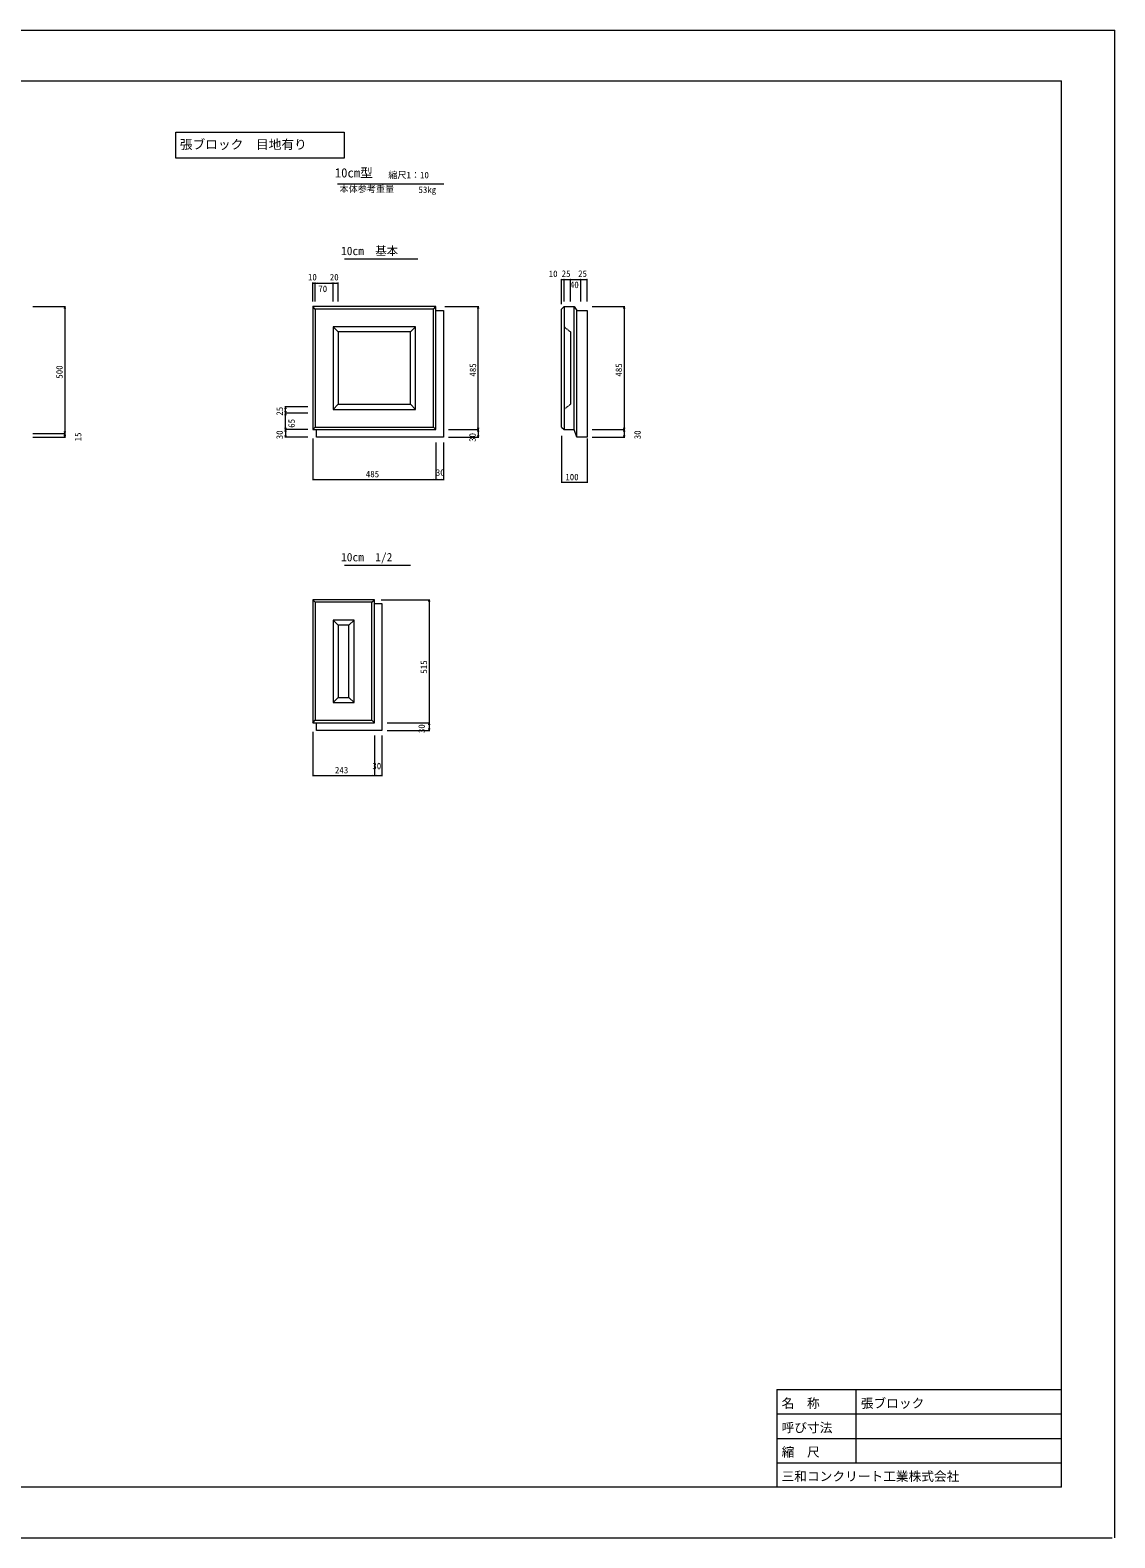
# Model space of a CAD drawing. Units: millimetres on the paper. Extents: x -3 to 838, y 0 to 594.
# Drawn here: x 411 to 838, y 0 to 594 of the extents above; entities that cross this region are included whole.
import ezdxf
from ezdxf.enums import TextEntityAlignment as Align

# ---------------------------------------------------------------- set-up
doc = ezdxf.new("R2010")
doc.units = ezdxf.units.MM
doc.linetypes.add('USER1', pattern=[0.375, 0.25, -0.125])
for name, color, linetype, lineweight in [('0_2', 7, 'Continuous', 18), ('D-STR-DIM（寸法）', 7, 'Continuous', 18), ('D-STR-TXT（文字）', 7, 'Continuous', 18), ('D-STR（構造物外形線）', 7, 'Continuous', 18), ('D-TTL(外枠）', 2, 'Continuous', 18), ('DEFPOINTS_3', 8, 'Continuous', 18)]:
    doc.layers.add(name, color=color, linetype=linetype, lineweight=lineweight)
doc.layers.add('D-TTL-TXT（文字）', color=7, linetype='Continuous')
doc.styles.add('ＭＳ ゴシック', font='')
doc.styles.get('ＭＳ ゴシック').set_extended_font_data('MS Gothic')

msp = doc.modelspace()

# ---------------------------------------------------------------- linework, layer by layer
at = {"layer": '0_2'}
for p, q in [((522.029, 494.006), (522.779, 494.131)), ((522.779, 493.881), (522.029, 494.006)), ((522.279, 494.131), (523.029, 494.006)), ((523.029, 494.006), (522.279, 493.881)), ((523.029, 494.006), (523.779, 494.131)), ((523.779, 493.881), (523.029, 494.006)), ((529.279, 494.131), (530.029, 494.006)), ((530.029, 494.006), (529.279, 493.881)), ((530.029, 494.006), (530.779, 494.131)), ((530.779, 493.881), (530.029, 494.006)), ((531.279, 494.131), (532.029, 494.006)), ((532.029, 494.006), (531.279, 493.881)), ((620.068, 495.403), (620.818, 495.528)), ((620.818, 495.278), (620.068, 495.403)), ((620.318, 495.528), (621.068, 495.403)), ((621.068, 495.403), (620.318, 495.278)), ((621.068, 495.403), (621.818, 495.528)), ((621.818, 495.278), (621.068, 495.403)), ((622.818, 495.528), (623.568, 495.403)), ((623.568, 495.403), (622.818, 495.278)), ((623.568, 495.403), (624.318, 495.528)), ((624.318, 495.278), (623.568, 495.403)), ((626.818, 495.528), (627.568, 495.403)), ((627.568, 495.403), (626.818, 495.278)), ((627.568, 495.403), (628.318, 495.528)), ((628.318, 495.278), (627.568, 495.403)), ((629.318, 495.528), (630.068, 495.403)), ((630.068, 495.403), (629.318, 495.278)), ((424.184, 484.055), (424.309, 484.805)), ((424.309, 484.805), (424.434, 484.055)), ((587.071, 484.055), (587.196, 484.805)), ((587.196, 484.805), (587.321, 484.055)), ((644.564, 484.055), (644.689, 484.805)), ((644.689, 484.805), (644.814, 484.055)), ((511.204, 444.555), (511.329, 445.305)), ((511.329, 442.805), (511.204, 443.555)), ((511.204, 442.055), (511.329, 442.805)), ((511.329, 445.305), (511.454, 444.555)), ((511.454, 443.555), (511.329, 442.805)), ((511.329, 442.805), (511.454, 442.055)), ((424.309, 434.805), (424.184, 435.555)), ((424.184, 434.055), (424.309, 434.805)), ((424.309, 433.305), (424.184, 434.055)), ((424.434, 435.555), (424.309, 434.805)), ((424.309, 434.805), (424.434, 434.055)), ((424.434, 434.055), (424.309, 433.305)), ((511.329, 436.305), (511.204, 437.055)), ((511.204, 435.555), (511.329, 436.305)), ((511.329, 433.305), (511.204, 434.055)), ((511.454, 437.055), (511.329, 436.305)), ((511.329, 436.305), (511.454, 435.555)), ((511.454, 434.055), (511.329, 433.305)), ((587.196, 436.305), (587.071, 437.055)), ((587.071, 435.555), (587.196, 436.305)), ((587.196, 433.305), (587.071, 434.055)), ((587.321, 437.055), (587.196, 436.305)), ((587.196, 436.305), (587.321, 435.555)), ((587.321, 434.055), (587.196, 433.305)), ((644.689, 436.305), (644.564, 437.055)), ((644.564, 435.555), (644.689, 436.305)), ((644.689, 433.305), (644.564, 434.055)), ((644.814, 437.055), (644.689, 436.305)), ((644.689, 436.305), (644.814, 435.555)), ((644.814, 434.055), (644.689, 433.305)), ((522.029, 416.713), (522.779, 416.838)), ((522.779, 416.588), (522.029, 416.713)), ((569.779, 416.838), (570.529, 416.713)), ((570.529, 416.713), (569.779, 416.588)), ((570.529, 416.713), (571.279, 416.838)), ((571.279, 416.588), (570.529, 416.713)), ((572.779, 416.838), (573.529, 416.713)), ((573.529, 416.713), (572.779, 416.588)), ((620.068, 415.554), (620.818, 415.679)), ((620.818, 415.429), (620.068, 415.554)), ((629.318, 415.679), (630.068, 415.554)), ((630.068, 415.554), (629.318, 415.429)), ((567.748, 368.56), (567.873, 369.31)), ((567.873, 369.31), (567.998, 368.56)), ((567.748, 320.06), (567.873, 320.81)), ((567.873, 320.81), (567.998, 320.06)), ((567.873, 317.81), (567.748, 318.56)), ((567.873, 317.81), (567.748, 318.56)), ((567.998, 318.56), (567.873, 317.81)), ((567.998, 318.56), (567.873, 317.81)), ((522.029, 300.059), (522.779, 300.184)), ((522.779, 299.934), (522.029, 300.059)), ((545.529, 300.184), (546.279, 300.059)), ((546.279, 300.059), (545.529, 299.934)), ((546.279, 300.059), (547.029, 300.184)), ((547.029, 299.934), (546.279, 300.059)), ((548.529, 300.184), (549.279, 300.059)), ((549.279, 300.059), (548.529, 299.934))]:
    msp.add_line(p, q, dxfattribs=at)
at = {"layer": '0_2', "color": 9}
for p, q in [((522.029, 494.006), (522.129, 494.006)), ((523.029, 494.006), (522.929, 494.006)), ((523.029, 494.006), (523.129, 494.006)), ((530.029, 494.006), (529.929, 494.006)), ((530.029, 494.006), (530.129, 494.006)), ((532.029, 494.006), (531.929, 494.006)), ((620.068, 495.403), (620.168, 495.403)), ((621.068, 495.403), (620.968, 495.403)), ((621.068, 495.403), (621.168, 495.403)), ((623.568, 495.403), (623.468, 495.403)), ((623.568, 495.403), (623.668, 495.403)), ((627.568, 495.403), (627.468, 495.403)), ((627.568, 495.403), (627.668, 495.403)), ((630.068, 495.403), (629.968, 495.403)), ((424.309, 484.805), (424.309, 484.705)), ((587.196, 484.805), (587.196, 484.705)), ((644.689, 484.805), (644.689, 484.705)), ((511.329, 445.305), (511.329, 445.205)), ((511.329, 442.805), (511.329, 442.905)), ((511.329, 442.805), (511.329, 442.705)), ((424.309, 434.805), (424.309, 434.905)), ((424.309, 434.805), (424.309, 434.705)), ((511.329, 436.305), (511.329, 436.405)), ((511.329, 436.305), (511.329, 436.205)), ((587.196, 436.305), (587.196, 436.405)), ((587.196, 436.305), (587.196, 436.205)), ((644.689, 436.305), (644.689, 436.405)), ((644.689, 436.305), (644.689, 436.205)), ((424.309, 433.305), (424.309, 433.405)), ((511.329, 433.305), (511.329, 433.405)), ((587.196, 433.305), (587.196, 433.405)), ((644.689, 433.305), (644.689, 433.405)), ((522.029, 416.713), (522.129, 416.713)), ((570.529, 416.713), (570.429, 416.713)), ((570.529, 416.713), (570.629, 416.713)), ((573.529, 416.713), (573.429, 416.713)), ((620.068, 415.554), (620.168, 415.554)), ((630.068, 415.554), (629.968, 415.554)), ((567.873, 369.31), (567.873, 369.21)), ((567.873, 320.81), (567.873, 320.71)), ((567.873, 317.81), (567.873, 317.91)), ((567.873, 317.81), (567.873, 317.91)), ((522.029, 300.059), (522.129, 300.059)), ((546.279, 300.059), (546.179, 300.059)), ((546.279, 300.059), (546.379, 300.059)), ((549.279, 300.059), (549.179, 300.059))]:
    msp.add_line(p, q, dxfattribs=at)
at = {"layer": 'D-STR-DIM（寸法）'}
for p, q in [((522.029, 486.805), (522.029, 494.256)), ((522.129, 494.006), (522.929, 494.006)), ((523.029, 486.805), (523.029, 494.256)), ((523.029, 486.805), (523.029, 494.256)), ((523.129, 494.006), (529.929, 494.006)), ((530.029, 486.805), (530.029, 494.256)), ((530.029, 486.805), (530.029, 494.256)), ((530.129, 494.006), (531.929, 494.006)), ((532.029, 486.805), (532.029, 494.256)), ((620.068, 485.805), (620.068, 495.653)), ((620.168, 495.403), (620.968, 495.403)), ((621.068, 486.805), (621.068, 495.653)), ((621.068, 486.805), (621.068, 495.653)), ((621.168, 495.403), (623.468, 495.403)), ((623.568, 486.805), (623.568, 495.653)), ((623.568, 486.805), (623.568, 495.653)), ((623.668, 495.403), (627.468, 495.403)), ((627.568, 486.805), (627.568, 495.653)), ((627.568, 486.805), (627.568, 495.653)), ((627.668, 495.403), (629.968, 495.403)), ((630.068, 486.805), (630.068, 495.653)), ((411.687, 484.805), (424.559, 484.805)), ((424.309, 484.705), (424.309, 434.905)), ((574.029, 484.805), (587.446, 484.805)), ((587.196, 436.405), (587.196, 484.705)), ((632.068, 484.805), (644.939, 484.805)), ((644.689, 484.705), (644.689, 436.405)), ((520.029, 445.305), (511.079, 445.305)), ((520.029, 442.805), (511.079, 442.805)), ((520.029, 442.805), (511.079, 442.805)), ((511.329, 442.905), (511.329, 445.205)), ((511.329, 436.405), (511.329, 442.705)), ((411.687, 434.805), (424.559, 434.805)), ((411.687, 434.805), (424.559, 434.805)), ((424.309, 434.705), (424.309, 433.405)), ((520.029, 436.305), (511.079, 436.305)), ((520.029, 436.305), (511.079, 436.305)), ((511.329, 436.205), (511.329, 433.405)), ((575.529, 436.305), (587.446, 436.305)), ((575.529, 436.305), (587.446, 436.305)), ((587.196, 436.205), (587.196, 433.405)), ((620.068, 433.805), (620.068, 415.304)), ((632.068, 436.305), (644.939, 436.305)), ((632.068, 436.305), (644.939, 436.305)), ((644.689, 436.205), (644.689, 433.405)), ((411.687, 433.305), (424.559, 433.305)), ((520.029, 433.305), (511.079, 433.305)), ((522.029, 432.805), (522.029, 416.463)), ((570.529, 431.305), (570.529, 416.463)), ((570.529, 431.305), (570.529, 416.463)), ((573.529, 431.305), (573.529, 416.463)), ((575.529, 433.305), (587.446, 433.305)), ((630.068, 432.805), (630.068, 415.304)), ((632.068, 433.305), (644.939, 433.305)), ((522.129, 416.713), (570.429, 416.713)), ((570.629, 416.713), (573.429, 416.713)), ((620.168, 415.554), (629.968, 415.554)), ((549.029, 369.31), (568.123, 369.31)), ((567.873, 369.21), (567.873, 317.91)), ((551.279, 320.81), (568.123, 320.81)), ((522.029, 317.31), (522.029, 299.809)), ((546.279, 315.81), (546.279, 299.809)), ((546.279, 315.81), (546.279, 299.809)), ((549.279, 315.81), (549.279, 299.809)), ((551.279, 317.81), (568.123, 317.81)), ((551.279, 317.81), (568.123, 317.81)), ((567.873, 320.71), (567.873, 317.91)), ((522.129, 300.059), (546.179, 300.059)), ((546.379, 300.059), (549.179, 300.059))]:
    msp.add_line(p, q, dxfattribs=at)
at = {"layer": 'D-STR-TXT（文字）', "color": 4}
for p, q in [((468.043, 553.504), (534.392, 553.504)), ((468.043, 543.3), (468.043, 553.504)), ((534.392, 553.504), (534.392, 543.3)), ((534.392, 543.3), (468.043, 543.3)), ((531.72, 533.111), (573.633, 533.111)), ((534.461, 503.581), (563.43, 503.581)), ((534.461, 382.94), (560.535, 382.94))]:
    msp.add_line(p, q, dxfattribs=at)
at = {"layer": 'D-STR（構造物外形線）'}
for p, q in [((523.029, 483.805), (522.029, 484.805)), ((523.029, 483.805), (523.029, 437.305)), ((569.529, 483.805), (523.029, 483.805)), ((569.529, 483.805), (570.529, 484.805)), ((569.529, 437.305), (569.529, 483.805)), ((530.029, 476.805), (532.029, 474.805)), ((530.029, 476.805), (530.029, 444.305)), ((562.529, 476.805), (530.029, 476.805)), ((562.529, 476.805), (560.529, 474.805)), ((562.529, 444.305), (562.529, 476.805)), ((532.029, 474.805), (532.029, 446.305)), ((560.529, 474.805), (532.029, 474.805)), ((560.529, 446.305), (560.529, 474.805)), ((530.029, 444.305), (532.029, 446.305)), ((532.029, 446.305), (560.529, 446.305)), ((560.529, 446.305), (562.529, 444.305)), ((530.029, 444.305), (562.529, 444.305)), ((522.029, 436.305), (523.029, 437.305)), ((523.029, 437.305), (569.529, 437.305)), ((569.529, 437.305), (570.529, 436.305)), ((523.029, 368.31), (522.029, 369.31)), ((523.029, 368.31), (523.029, 321.81)), ((545.279, 368.31), (523.029, 368.31)), ((545.279, 368.31), (546.279, 369.31)), ((545.279, 321.81), (545.279, 368.31)), ((538.279, 361.31), (530.029, 361.31)), ((530.029, 361.31), (530.029, 328.81)), ((530.029, 361.31), (532.029, 359.31)), ((536.279, 359.31), (532.029, 359.31)), ((532.029, 359.31), (532.029, 330.81)), ((538.279, 361.31), (536.279, 359.31)), ((536.279, 330.81), (536.279, 359.31)), ((538.279, 328.81), (538.279, 361.31)), ((530.029, 328.81), (532.029, 330.81)), ((530.029, 328.81), (538.279, 328.81)), ((532.029, 330.81), (536.279, 330.81)), ((536.279, 330.81), (538.279, 328.81)), ((522.029, 320.81), (523.029, 321.81)), ((523.029, 321.81), (545.279, 321.81)), ((545.279, 321.81), (546.279, 320.81))]:
    msp.add_line(p, q, dxfattribs=at)
at = {"layer": 'D-STR（構造物外形線）', "color": 1}
for p, q in [((522.029, 484.805), (522.029, 436.305)), ((570.529, 484.805), (522.029, 484.805)), ((570.529, 436.305), (570.529, 484.805)), ((570.529, 483.305), (573.529, 483.305)), ((573.529, 483.305), (573.529, 433.305)), ((621.068, 484.805), (620.068, 483.805)), ((620.068, 437.305), (620.068, 483.805)), ((621.068, 484.805), (621.068, 436.305)), ((621.068, 484.805), (625.068, 484.805)), ((625.068, 484.805), (626.068, 483.305)), ((625.068, 436.305), (625.068, 484.805)), ((626.068, 433.305), (626.068, 483.305)), ((626.068, 483.305), (630.068, 483.305)), ((630.068, 483.305), (630.068, 433.305)), ((522.029, 436.305), (570.529, 436.305)), ((523.529, 433.305), (523.529, 436.305)), ((620.068, 437.305), (621.068, 436.305)), ((621.068, 436.305), (625.068, 436.305)), ((626.068, 433.305), (625.068, 436.305)), ((573.529, 433.305), (523.529, 433.305)), ((630.068, 433.305), (626.068, 433.305)), ((522.029, 369.31), (522.029, 320.81)), ((546.279, 369.31), (522.029, 369.31)), ((546.279, 320.81), (546.279, 369.31)), ((546.279, 367.81), (549.279, 367.81)), ((549.279, 367.81), (549.279, 317.81)), ((522.029, 320.81), (546.279, 320.81)), ((523.529, 317.81), (523.529, 320.81)), ((549.279, 317.81), (523.529, 317.81))]:
    msp.add_line(p, q, dxfattribs=at)
at = {"layer": 'D-STR（構造物外形線）', "linetype": 'USER1'}
for p, q in [((621.068, 476.805), (623.568, 474.805)), ((623.568, 474.805), (623.568, 446.305)), ((623.568, 446.305), (621.068, 444.305))]:
    msp.add_line(p, q, dxfattribs=at)
at = {"layer": 'D-TTL(外枠）'}
for p, q in [((22.008, 573.7), (817.008, 573.7)), ((817.008, 19.7), (817.008, 573.7)), ((704.807, 58.1), (817.008, 58.1)), ((704.807, 58.1), (704.807, 19.7)), ((736.007, 58.1), (736.007, 29.3)), ((704.807, 48.5), (817.008, 48.5)), ((704.807, 38.9), (817.008, 38.9)), ((704.807, 29.3), (817.008, 29.3)), ((817.008, 19.7), (22.008, 19.7))]:
    msp.add_line(p, q, dxfattribs=at)
at = {"layer": 'DEFPOINTS_3'}
for p, q in [((-2.992, 593.7), (838.008, 593.7)), ((838.008, -0.3), (838.008, 593.7)), ((-2.992, -0.3), (837.008, -0.3))]:
    msp.add_line(p, q, dxfattribs=at)

# ---------------------------------------------------------------- texts
at = {"layer": 'D-STR-TXT（文字）', "style": 'ＭＳ ゴシック'}
for s, height, p in [('張ブロック\u3000目地有り', 3.666, (469.668, 545.751)), ('10cm型', 3.666, (530.711, 534.559)), ('縮尺1：10', 2.566, (551.765, 534.559)), ('本体参考重量', 2.566, (532.551, 529.044)), ('53kg', 2.566, (563.671, 528.78)), ('10cm\u3000基本', 3.299, (533.175, 504.081)), ('10', 2.566, (614.97, 495.673)), ('25', 2.566, (620.07, 495.728)), ('25', 2.566, (626.57, 495.728)), ('10', 2.566, (520.121, 494.331)), ('70', 2.566, (524.201, 489.728)), ('20', 2.566, (528.737, 494.331)), ('40', 2.566, (623.311, 491.313)), ('485', 2.566, (542.93, 416.763)), ('30', 2.566, (570.496, 417.363)), ('100', 2.566, (621.523, 415.604)), ('10cm\u30001/2', 3.299, (533.175, 383.44)), ('243', 2.566, (530.769, 300.109)), ('30', 2.566, (545.496, 301.753))]:
    msp.add_text(s, height=height, dxfattribs=at).set_placement(p, align=Align.BOTTOM_LEFT)
for s, p in [('500', (424.259, 456.385)), ('485', (587.146, 457.206)), ('485', (644.639, 457.206)), ('25', (511.004, 441.808)), ('65', (515.718, 437.04)), ('15', (431.634, 431.692)), ('30', (511.004, 432.522)), ('30', (586.99, 431.498)), ('30', (652.014, 432.522)), ('515', (567.823, 340.184)), ('30', (566.969, 316.748))]:
    msp.add_text(s, height=2.566, rotation=90, dxfattribs=at).set_placement(p, align=Align.BOTTOM_LEFT)
at = {"layer": 'D-TTL-TXT（文字）', "style": 'ＭＳ ゴシック'}
for s, p in [('名\u3000称', (706.738, 49.813)), ('張ブロック', (737.938, 49.813)), ('呼び寸法', (706.738, 40.213)), ('縮\u3000尺', (706.738, 30.613)), ('三和コンクリート工業株式会社', (706.738, 21.013))]:
    msp.add_text(s, height=3.666, dxfattribs=at).set_placement(p, align=Align.BOTTOM_LEFT)

doc.saveas('drawing.dxf')
